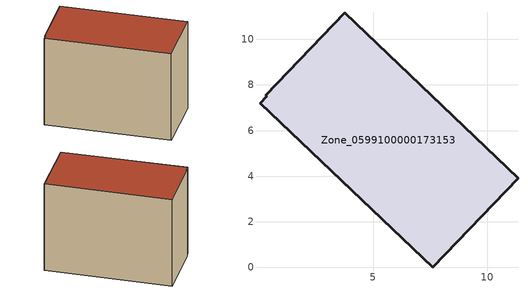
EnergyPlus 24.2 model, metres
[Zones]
Zone_0599100000173153
 floor ground (C_G): 0.04,7.2 0.34,7.5 0.29,7.54 3.75,11.17 11.35,3.9 7.62,0 z3.22
 wall outside (C_F): 11.35,3.9 3.75,11.17 0.29,7.54 0.34,7.5 0.04,7.2 7.62,0 11.35,3.9 z3.22:11.14
 roof outside (C_R): 0.34,7.5 0.04,7.2 7.62,0 11.35,3.9 3.75,11.17 0.29,7.54 z11.14
[BUILDING]
Pand.0599100000173153: North Axis=0; Terrain=City; Loads Convergence Tolerance Value=0.04; Temperature Convergence Tolerance Value=0.4; Solar Distribution=FullExterior; Maximum Number of Warmup Days=25; Minimum Number of Warmup Days=1
[Site:Location]
Rotterdam.The.Hague.AP_ZH_NLD Design_Conditions: Latitude=51.96; Longitude=4.45; Time Zone=1; Elevation=-4.5
[SITE:GROUNDTEMPERATURE:BUILDINGSURFACE]
18, 18, 18, 18, 18, 18, 18, 18, 18, 18, 18, 18
[MATERIAL] Thermal Absorptance=0.9; Solar Absorptance=0.7; Visible Absorptance=0.7
Name | Roughness | Thickness | Conductivity | Density | Specific Heat
G.TI.1975-1991 | MediumSmooth | 0.15 | 0.288461 | 540 | 1210
F.TI.1975-1991 | Rough | 0.3 | 0.230769 | 1920 | 840
R.TI.1975-1991 | MediumRough | 0.2 | 0.153846 | 1500 | 1000
[CONSTRUCTION]
C_G: G.TI.1975-1991
C_F: F.TI.1975-1991
C_R: R.TI.1975-1991
[ZONE]
Zone_0599100000173153: Type=1; Multiplier=1; Ceiling Height=Autocalculate; Volume=Autocalculate; Floor Area=autocalculate; Part of Total Floor Area=Yes
[ZONEINFILTRATION:DESIGNFLOWRATE]
Infil_Zone_0599100000173153: Zone or ZoneList or Space or SpaceList=Zone_0599100000173153; Schedule=AlwaysOn; Design Flow Rate Calculation Method=Flow/Area; Flow Rate per Floor Area=0.003; Constant Term Coefficient=1; Temperature Term Coefficient=0; Velocity Term Coefficient=0; Velocity Squared Term Coefficient=0
[HVACTEMPLATE:ZONE:IDEALLOADSAIRSYSTEM]
Zone_0599100000173153: Maximum Heating Supply Air Temperature=50; Minimum Cooling Supply Air Temperature=13; Maximum Heating Supply Air Humidity Ratio=0.0156; Minimum Cooling Supply Air Humidity Ratio=0.0077; Heating Limit=NoLimit; Cooling Limit=NoLimit; Dehumidification Control Type=ConstantSensibleHeatRatio; Cooling Sensible Heat Ratio=0.7; Dehumidification Setpoint=60; Humidification Control Type=None; Humidification Setpoint=30; Outdoor Air Method=None; Outdoor Air Flow Rate per Person=0.00944; Outdoor Air Flow Rate per Zone Floor Area=0; Outdoor Air Flow Rate per Zone=0; Demand Controlled Ventilation Type=None; Outdoor Air Economizer Type=NoEconomizer; Heat Recovery Type=None; Sensible Heat Recovery Effectiveness=0.7; Latent Heat Recovery Effectiveness=0.65
[ZONECONTROL:THERMOSTAT]
ThermostatControl_Zone_0599100000173153: Zone or ZoneList=Zone_0599100000173153; Control Type Schedule=DualSetpointControlType; Control 1=Thermostat_Zone_0599100000173153; Temperature Difference Between Cutout And Setpoint=0
[THERMOSTATSETPOINT:DUALSETPOINT]
Thermostat_Zone_0599100000173153: Heating Setpoint Temperature Schedule=HeatingSetpoint_Zone_0599100000173153; Cooling Setpoint Temperature Schedule=CoolingSetpoint_Zone_0599100000173153
[SCHEDULE:COMPACT]
HeatingSetpoint_Zone_0599100000173153: Through: 12/31, For: AllDays, Until: 24:00, 21
CoolingSetpoint_Zone_0599100000173153: Through: 12/31, For: AllDays, Until: 24:00, 24
DualSetpointControlType: Through: 12/31, For: AllDays, Until: 24:00, 4
AlwaysOn: Through: 12/31, For: AllDays, Until: 24:00, 1
